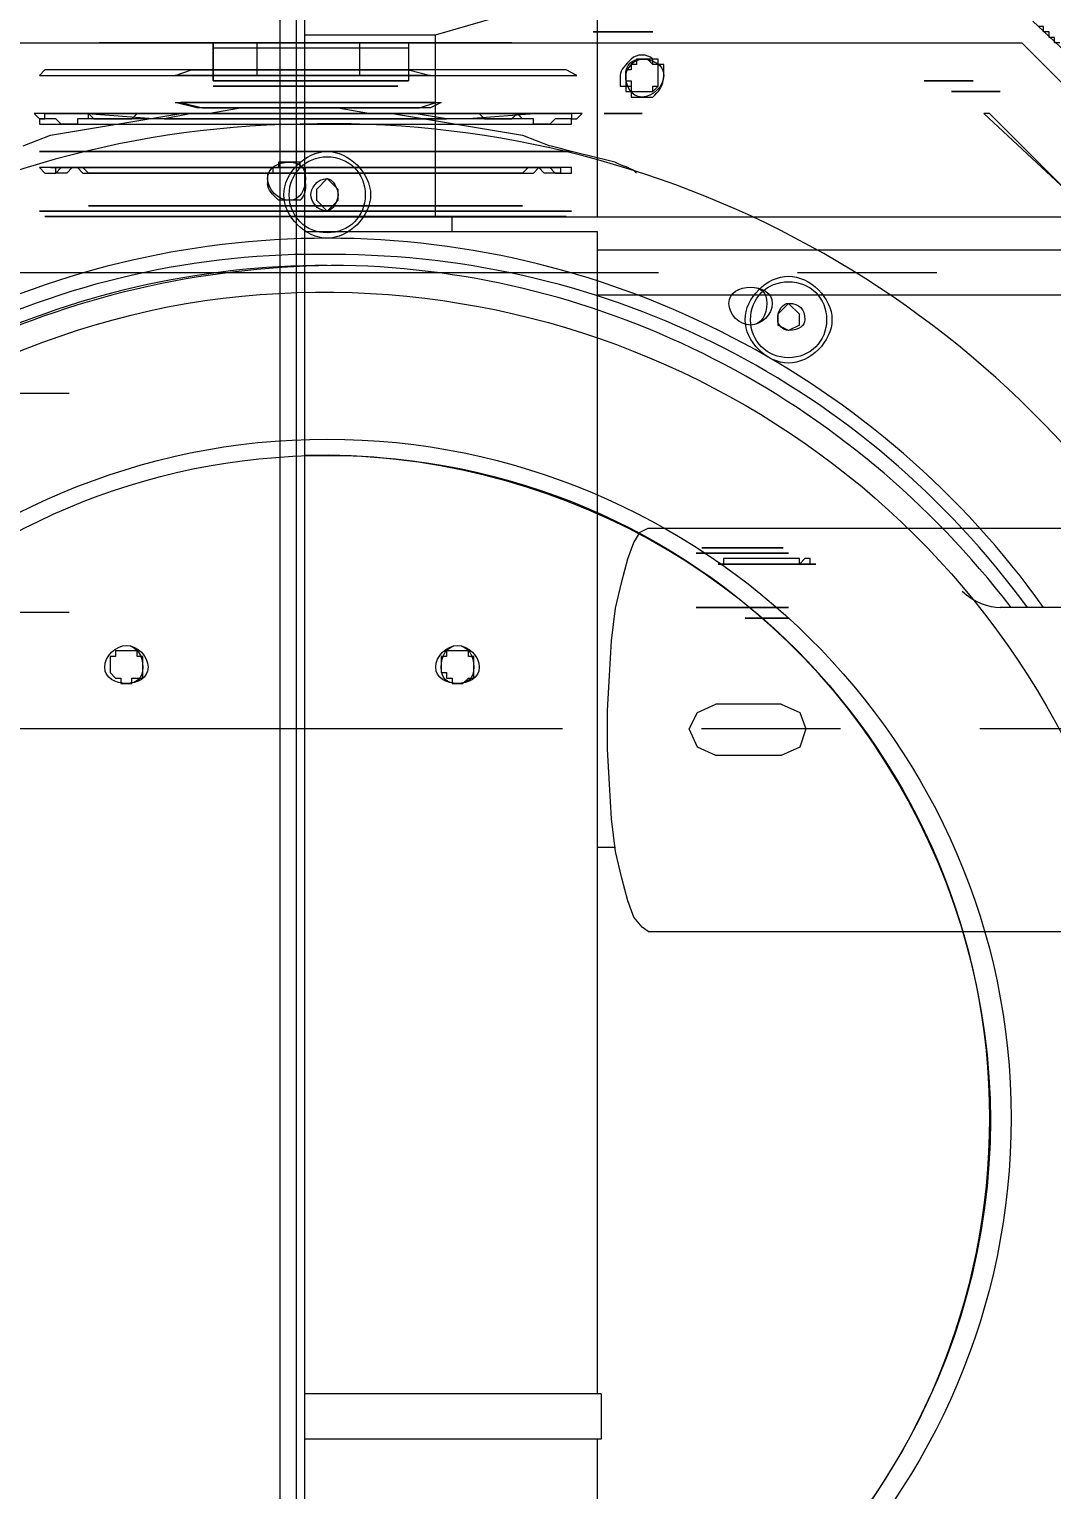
# Model space of a CAD drawing. Header units: millimetres. Extents: x 25083 to 52777, y 24772 to 45779.
# Drawn here: x 38604.1 to 38674.1, y 33762.9 to 33862.8 of the extents above; entities that cross this region are included whole.
import ezdxf

# ---------------------------------------------------------------- set-up
doc = ezdxf.new("R2010")
doc.units = ezdxf.units.MM
doc.layers.add('小车', color=7, linetype='Continuous')
doc.styles.get("Standard").update_dxf_attribs({"font": ''})
doc.styles.add('标准', font='', dxfattribs={"width": 0.667})
doc.styles.get('Standard').set_extended_font_data('SimSun')
doc.styles.get('标准').set_extended_font_data('FangSong_GB2312')
doc.dimstyles.new('ISO-25', dxfattribs={"dimtxt": 2.5, "dimasz": 2.5, "dimexe": 1.25, "dimexo": 0.625, "dimtad": 1, "dimtxsty": 'Standard', "dimcen": 2.5, "dimadec": 0, "dimazin": 0, "dimtfac": 1, "dimtmove": 0, "dimatfit": 3, "dimfxl": 1, "dimarcsym": 0})
doc.dimstyles.new('标准', dxfattribs={"dimtxt": 35, "dimasz": 4, "dimexe": 2, "dimexo": 0, "dimtad": 1, "dimdec": 1, "dimzin": 9, "dimdsep": 46, "dimtxsty": '标准', "dimcen": 0, "dimdle": 6, "dimazin": 2, "dimtfac": 1, "dimtdec": 1, "dimtmove": 0, "dimatfit": 3, "dimfxl": 1, "dimtolj": 1, "dimtzin": 0, "dimarcsym": 0})

# ---------------------------------------------------------------- blocks, each defined once
blk = doc.blocks.new('*D925')
at = {"color": 0, "lineweight": -2}
for p, q in [((29677.862, 34881.662), (29677.862, 32448.293)), ((40733.017, 34757.645), (40733.017, 32448.293)), ((29680.362, 32449.543), (40730.517, 32449.543))]:
    blk.add_line(p, q, dxfattribs=at)
at = {"color": 0}
for points in [[(29680.362, 32449.96), (29680.362, 32449.127), (29677.862, 32449.543)], [(40730.517, 32449.127), (40730.517, 32449.96), (40733.017, 32449.543)]]:
    blk.add_solid(points, dxfattribs=at)
at = {"layer": 'DEFPOINTS', "color": 0}
for p in [(29677.862, 34882.287), (40733.017, 34758.27), (40733.017, 32449.543)]:
    blk.add_point(p, dxfattribs=at)
at = {"color": 0, "insert": (35205.439, 32451.628), "char_height": 2.5, "attachment_point": 5}
blk.add_mtext('11055,15', dxfattribs=at)
blk = doc.blocks.new('zw$D2F4')
at = {"color": 7, "lineweight": 5}
for points in [[(675.502, 887.177), (676.245, 885.32), (677.73, 876.407), (677.73, 874.55), (678.102, 872.322), (678.102, 865.638), (677.73, 863.41), (677.73, 861.924), (676.245, 853.012), (675.502, 851.155)], [(682.558, 919.485), (682.558, 818.847)], [(670.674, 867.495), (670.674, 885.691), (670.674, 867.866)], [(671.046, 867.495), (671.046, 886.063), (671.046, 867.866)], [(674.017, 867.866), (674.017, 886.063), (673.645, 885.691), (673.645, 884.948), (674.017, 884.577), (674.017, 883.463), (673.645, 883.092), (673.645, 867.495)], [(673.645, 867.495), (673.645, 882.72), (674.017, 883.092), (674.017, 883.834), (673.645, 884.206), (673.645, 884.948), (674.017, 884.948), (674.017, 885.32), (674.017, 867.866)], [(675.131, 867.495), (675.131, 886.063), (675.131, 867.866)], [(675.131, 867.866), (675.131, 885.32), (675.131, 867.495)], [(677.359, 867.866), (677.359, 883.463), (676.987, 883.463), (676.987, 884.577), (677.359, 884.948), (677.359, 886.063), (676.987, 886.063), (676.987, 867.866)], [(680.701, 871.58), (680.701, 885.691), (680.33, 886.063), (680.33, 875.293), (680.33, 874.179), (680.33, 871.208)], [(677.73, 881.978), (677.73, 884.206), (677.73, 884.948)], [(677.73, 884.948), (677.73, 882.349), (677.73, 881.978)], [(677.73, 881.606), (677.73, 883.834), (677.73, 884.577)], [(677.73, 884.577), (677.73, 882.349), (677.73, 881.978), (677.73, 881.606)], [(670.674, 867.866), (670.674, 883.092), (670.674, 867.495)], [(677.359, 867.495), (677.359, 878.264), (677.73, 883.092), (677.73, 879.007), (677.73, 878.635), (677.73, 868.237)], [(671.417, 867.866), (671.417, 882.72), (671.417, 867.495)], [(677.359, 867.495), (677.359, 882.72), (677.73, 882.72), (677.359, 882.349), (677.359, 879.749), (677.73, 879.378), (677.73, 867.866)], [(639.852, 881.235), (639.48, 881.235), (639.109, 880.864), (639.109, 880.492), (638.737, 880.492), (638.737, 879.749), (639.109, 879.749), (639.109, 879.007), (639.852, 879.007)], [(639.852, 879.007), (640.594, 879.007), (640.594, 879.378), (640.966, 879.378), (640.966, 879.749), (640.966, 880.864), (640.594, 880.864), (640.594, 881.235), (639.852, 881.235)], [(682.558, 867.866), (682.558, 881.978), (682.558, 867.495)], [(677.73, 867.866), (677.73, 875.665), (677.359, 877.521), (677.359, 874.55), (677.359, 873.808), (677.359, 867.495)], [(678.102, 867.866), (678.102, 875.293), (678.473, 876.779), (678.473, 872.694), (678.473, 870.837), (678.473, 867.866)], [(678.473, 867.866), (678.473, 876.407), (678.102, 874.922), (678.102, 872.694), (678.102, 872.322), (678.102, 867.866)], [(680.33, 867.866), (680.33, 876.779), (680.701, 875.665), (680.701, 872.694), (680.701, 870.465), (680.701, 867.866)], [(682.558, 871.208), (682.558, 876.407), (682.558, 875.665), (682.558, 867.866)], [(679.587, 867.495), (679.587, 874.179), (679.587, 871.58), (679.587, 867.866)], [(679.958, 860.81), (679.958, 874.179)], [(679.958, 874.179), (682.186, 874.179)], [(682.558, 874.179), (679.958, 874.179)], [(679.958, 874.179), (679.958, 867.495)], [(682.186, 874.179), (682.558, 874.179)], [(682.186, 867.495), (682.186, 874.179)], [(682.558, 874.179), (682.558, 871.208)], [(679.587, 867.866), (679.587, 873.436), (679.587, 873.065), (679.587, 867.495)], [(680.33, 871.208), (680.33, 864.152)], [(682.558, 871.208), (680.33, 871.208)], [(680.701, 867.866), (680.701, 871.58)], [(672.903, 867.866), (674.017, 867.866), (674.017, 868.237), (674.388, 868.237), (674.388, 868.609), (674.388, 869.723), (674.017, 869.723), (674.017, 870.094), (673.645, 870.094), (673.645, 870.465), (672.903, 870.465)], [(677.73, 868.237), (677.73, 851.898), (677.359, 856.725), (677.359, 857.097), (677.359, 867.495)], [(670.674, 867.866), (670.674, 850.041), (670.674, 867.495)], [(670.674, 867.495), (670.674, 852.64), (670.674, 867.866)], [(671.046, 867.866), (671.046, 849.669), (671.046, 867.495)], [(671.046, 866.381), (671.788, 867.123)], [(671.417, 867.495), (671.417, 853.012), (671.417, 867.866)], [(672.531, 867.123), (671.788, 867.123)], [(672.531, 867.123), (673.274, 866.381)], [(673.645, 867.495), (673.645, 852.269), (674.017, 851.898), (674.017, 851.155), (673.645, 850.783), (673.645, 849.669), (674.017, 849.669), (674.017, 867.866)], [(674.017, 867.866), (674.017, 850.412), (673.645, 850.412), (673.645, 851.526), (674.017, 851.898), (674.017, 852.64), (673.645, 853.012), (673.645, 867.495)], [(675.131, 867.866), (675.131, 849.669), (675.131, 867.495)], [(675.131, 867.495), (675.131, 850.412), (675.131, 867.866)], [(676.987, 867.866), (676.987, 867.495)], [(676.987, 867.495), (676.987, 849.669), (677.359, 849.669), (677.359, 850.783), (676.987, 851.155), (676.987, 852.269), (677.359, 852.269), (677.359, 867.866)], [(677.73, 867.866), (677.73, 855.982), (677.359, 855.611), (677.359, 853.754), (677.73, 853.383), (677.359, 853.012), (677.359, 867.495)], [(677.359, 867.495), (677.359, 858.211), (677.73, 860.439), (677.73, 861.182), (677.73, 861.924), (677.73, 867.866)], [(677.73, 867.495), (677.73, 849.669), (677.359, 849.669), (677.359, 849.298), (677.73, 848.927), (677.73, 867.866)], [(677.73, 867.495), (677.73, 867.866)], [(678.473, 867.866), (678.473, 858.582), (678.102, 859.325), (678.102, 862.667), (678.102, 864.895), (678.102, 867.866)], [(678.102, 867.866), (678.102, 860.067), (678.473, 858.953), (678.473, 862.667), (678.473, 863.41), (678.473, 867.866)], [(679.587, 867.866), (679.587, 861.553), (679.587, 864.152), (679.587, 867.495)], [(679.587, 867.495), (679.587, 862.296), (679.587, 862.667), (679.587, 867.866)], [(679.958, 867.495), (679.958, 860.81)], [(680.33, 864.152), (680.33, 849.298), (680.701, 850.041), (680.701, 860.439), (680.701, 863.781), (680.701, 867.866)], [(680.701, 867.866), (680.701, 860.81), (680.33, 859.325), (680.33, 863.038), (680.33, 864.895), (680.33, 867.866)], [(682.186, 860.81), (682.186, 867.495)], [(682.558, 867.866), (682.558, 864.524)], [(682.558, 867.495), (682.558, 853.754), (682.558, 867.866)], [(671.788, 865.638), (671.046, 866.381)], [(673.274, 866.381), (672.531, 865.638)], [(671.788, 865.638), (672.531, 865.638)], [(680.33, 864.152), (682.558, 864.152)], [(682.558, 864.524), (682.558, 860.067), (682.558, 861.182), (682.558, 864.152)], [(682.558, 864.152), (682.558, 860.81)], [(682.186, 860.81), (679.958, 860.81)], [(682.558, 860.81), (679.958, 860.81)], [(682.558, 860.81), (682.186, 860.81)], [(639.852, 858.582), (639.48, 858.582), (639.48, 858.211), (639.109, 858.211), (639.109, 857.839), (638.737, 857.839), (638.737, 857.097), (639.109, 856.725), (639.109, 856.354), (639.852, 856.354)], [(639.852, 856.354), (640.594, 856.354), (640.594, 856.725), (640.966, 856.725), (640.966, 858.211), (640.594, 858.211), (640.594, 858.582), (639.852, 858.582)], [(677.73, 850.783), (677.73, 853.012), (677.73, 853.754)], [(677.73, 853.754), (677.73, 851.526), (677.73, 850.783)], [(677.73, 850.041), (677.73, 852.269), (677.73, 853.012)], [(677.73, 853.012), (677.73, 850.412), (677.73, 850.041)], [(683.301, 844.099), (683.301, 847.441), (683.301, 848.184)], [(683.301, 848.184), (683.301, 844.842), (683.301, 844.099)], [(677.73, 844.842), (677.73, 846.699), (677.73, 847.07), (677.73, 847.441)], [(677.73, 847.441), (677.73, 845.584), (677.73, 845.213), (677.73, 844.842)], [(683.301, 847.441), (683.301, 845.956), (683.301, 845.584), (683.301, 844.842)], [(683.301, 844.842), (683.301, 846.327), (683.301, 846.699), (683.301, 847.441)], [(680.33, 846.327), (679.587, 846.327), (679.587, 845.956), (679.216, 845.956), (679.216, 845.584), (678.844, 845.584)], [(679.587, 845.956), (679.587, 845.584), (679.216, 845.584), (679.216, 845.213)], [(680.33, 845.956), (679.958, 845.956), (679.958, 845.584), (679.216, 845.584), (679.216, 845.213), (679.216, 844.099), (679.587, 843.728), (680.33, 843.728)], [(679.216, 845.213), (679.216, 844.47)], [(679.216, 845.213), (679.216, 844.47)], [(680.33, 845.956), (679.587, 845.956)], [(680.33, 843.728), (681.072, 843.728), (681.072, 844.099), (681.444, 844.099), (681.444, 845.213), (681.072, 845.213), (681.072, 845.584), (680.701, 845.584), (680.701, 845.956), (680.33, 845.956)], [(679.216, 844.47), (679.216, 844.099), (679.587, 844.099), (679.587, 843.728), (679.958, 843.728), (680.33, 843.728)], [(680.33, 843.356), (681.072, 843.356), (681.072, 843.728), (681.444, 843.728), (681.444, 844.099)], [(680.33, 843.728), (680.701, 843.728)], [(680.701, 843.728), (681.072, 843.728), (681.072, 844.099)], [(643.937, 835.186), (643.937, 841.128)], [(643.937, 841.128), (643.937, 835.186)], [(643.937, 834.815), (643.937, 841.128)], [(643.937, 841.128), (643.937, 834.815)], [(647.65, 841.128), (647.65, 834.815)], [(647.65, 834.815), (647.65, 841.128)], [(648.021, 835.186), (648.021, 840.757)], [(648.021, 840.757), (648.021, 835.186)], [(643.937, 836.3), (643.937, 839.643)], [(643.937, 839.643), (643.937, 836.3)], [(646.907, 835.186), (646.907, 839.643), (646.907, 837.415)], [(647.279, 835.186), (647.279, 839.271), (646.907, 839.271), (646.907, 838.9), (646.907, 837.415)], [(643.194, 837.415), (643.194, 837.786)], [(643.194, 837.786), (643.194, 835.929), (643.194, 835.186)], [(643.194, 837.415), (643.194, 837.786)], [(643.194, 837.786), (643.194, 835.558), (643.194, 835.186)], [(643.194, 834.815), (643.194, 837.043), (643.194, 837.415)], [(643.194, 834.815), (643.194, 837.043), (643.194, 837.415)], [(646.907, 837.415), (646.907, 832.958), (646.907, 835.186)], [(646.907, 837.415), (646.907, 833.33), (647.279, 833.33), (647.279, 833.701), (646.907, 834.072), (647.279, 834.072), (647.279, 835.186)], [(643.194, 837.043), (643.194, 835.558)], [(643.194, 835.558), (643.194, 837.043)], [(643.194, 835.186), (643.194, 834.815)], [(643.194, 835.186), (643.194, 834.815)], [(662.876, 834.815), (663.247, 835.558)], [(663.99, 835.558), (663.247, 835.558)], [(663.99, 835.558), (664.733, 834.815)], [(663.247, 834.072), (662.876, 834.815)], [(664.733, 834.815), (663.99, 834.072)], [(663.247, 834.072), (663.99, 834.072)], [(679.958, 822.189), (679.958, 824.788), (679.958, 825.531)], [(679.958, 825.531), (679.958, 822.932), (679.958, 822.56), (679.958, 822.189)], [(679.958, 822.189), (679.958, 825.16)], [(679.958, 825.16), (679.958, 822.189)], [(679.216, 823.674), (679.216, 821.075), (679.216, 820.703), (679.216, 820.332)], [(679.216, 820.332), (679.216, 822.932), (679.216, 823.674)], [(679.216, 823.303), (679.216, 820.332)], [(679.216, 820.332), (679.216, 823.303)], [(677.73, 821.446), (672.531, 815.876)], [(677.73, 821.075), (677.73, 821.446)], [(672.531, 815.876), (677.73, 821.075)], [(682.558, 818.847), (666.961, 803.25)], [(684.043, 818.104), (678.473, 812.162)], [(682.558, 816.247), (682.558, 816.618), (682.929, 816.618), (682.929, 816.99), (683.301, 816.99), (683.301, 817.361), (683.672, 817.361), (683.672, 817.733)]]:
    blk.add_lwpolyline(points, dxfattribs=at)
blk.add_lwpolyline([(677.73, 867.866), (677.73, 886.434), (677.359, 886.063), (677.359, 885.691), (677.73, 885.691)], close=True, dxfattribs=at)
at = {"color": 7, "lineweight": 0}
blk.add_lwpolyline([(643.937, 811.419), (643.937, 820.332)], dxfattribs=at)
at = {"color": 7, "lineweight": 5}
for points in [[(676.987, 868.237), (676.616, 892.747), (662.876, 915.029), (640.966, 926.912)], [(552.954, 876.036), (557.781, 903.145), (581.177, 923.198), (609.029, 923.198)], [(609.029, 923.198), (636.509, 923.198), (659.905, 903.145), (664.733, 876.036)], [(669.189, 866.381), (669.189, 885.691), (659.905, 903.888), (643.937, 915.4)], [(668.075, 866.009), (668.446, 884.577), (659.534, 902.402), (644.679, 913.914)], [(667.332, 865.266), (667.332, 883.463), (659.534, 900.546), (645.422, 911.686)], [(667.332, 866.381), (667.332, 884.206), (659.162, 900.917), (645.422, 911.686)], [(589.718, 812.905), (563.723, 822.189), (548.497, 848.927), (552.954, 876.036)], [(664.733, 876.036), (669.189, 848.927), (653.963, 822.189), (627.968, 812.905)], [(671.788, 869.723), (672.16, 870.094), (672.531, 870.465), (672.903, 870.465)], [(671.788, 868.237), (671.788, 868.98), (671.788, 869.351), (671.788, 869.723)], [(643.937, 807.706), (665.104, 820.332), (677.73, 843.356), (676.987, 868.237)], [(672.903, 867.866), (672.531, 867.866), (672.16, 867.866), (671.788, 868.237)], [(563.352, 867.866), (562.98, 851.155), (571.521, 835.558), (585.633, 827.388)], [(632.053, 827.388), (646.165, 835.558), (654.706, 851.155), (654.335, 867.866)], [(643.937, 817.361), (659.534, 828.502), (669.189, 846.699), (669.189, 866.381)], [(643.937, 818.475), (659.162, 829.616), (668.075, 847.07), (668.075, 866.009)], [(643.937, 819.589), (658.42, 830.73), (666.961, 847.441), (667.332, 865.266)], [(674.388, 846.699), (674.759, 848.184), (675.131, 849.669), (675.502, 851.155)], [(673.645, 845.213), (674.017, 845.584), (674.017, 845.956), (674.388, 846.699)], [(681.444, 845.584), (681.072, 845.956), (680.701, 846.327), (680.33, 846.327)], [(678.844, 845.584), (678.844, 844.842), (678.844, 844.47), (678.844, 844.099)], [(681.072, 845.584), (681.072, 845.584), (680.701, 845.956), (680.33, 845.956)], [(681.444, 844.47), (681.444, 844.842), (681.444, 845.213), (681.072, 845.584)], [(681.444, 844.099), (681.815, 844.47), (681.815, 845.213), (681.444, 845.584)], [(681.072, 844.099), (681.072, 844.099), (681.072, 844.099), (681.444, 844.47)], [(681.444, 844.47), (681.444, 844.47), (681.444, 844.47), (681.444, 844.47)], [(678.844, 844.099), (679.216, 843.728), (679.587, 843.356), (680.33, 843.356)], [(643.937, 841.128), (643.937, 841.128), (643.937, 841.128), (643.937, 841.128)], [(643.937, 841.128), (643.937, 841.128), (643.937, 841.128), (643.937, 841.128)], [(643.937, 835.186), (643.937, 835.186), (643.937, 835.186), (643.937, 835.186)], [(643.937, 834.815), (643.937, 834.815), (643.937, 834.815), (643.937, 834.815)], [(585.633, 827.388), (600.116, 818.847), (617.57, 818.847), (632.053, 827.388)]]:
    blk.add_open_spline(points, degree=3, dxfattribs=at)
for points in [[(609.029, 913.172), (583.034, 913.172), (562.238, 892.004), (562.238, 866.381), (562.238, 840.757), (583.034, 819.589), (609.029, 819.589), (634.653, 819.589), (655.449, 840.757), (655.449, 866.381), (655.449, 892.004), (634.653, 913.172), (609.029, 913.172)], [(609.029, 911.686), (583.776, 911.686), (563.352, 891.633), (563.352, 866.381), (563.352, 841.128), (583.776, 821.075), (609.029, 821.075), (633.91, 821.075), (654.335, 841.128), (654.335, 866.381), (654.335, 891.633), (633.91, 911.686), (609.029, 911.686)], [(639.852, 881.606), (639.109, 881.606), (638.737, 880.864), (638.737, 880.121), (638.737, 879.378), (639.109, 878.635), (639.852, 878.635), (640.594, 878.635), (641.337, 879.378), (641.337, 880.121), (641.337, 880.864), (640.594, 881.606), (639.852, 881.606)], [(639.852, 881.606), (639.109, 881.606), (638.737, 880.864), (638.737, 880.121), (638.737, 879.378), (639.109, 879.007), (639.852, 879.007), (640.594, 879.007), (641.337, 879.378), (641.337, 880.121), (641.337, 880.864), (640.594, 881.606), (639.852, 881.606)], [(673.274, 870.465), (672.531, 870.465), (671.788, 869.723), (671.788, 868.98), (671.788, 868.237), (672.531, 867.866), (673.274, 867.866), (674.017, 867.866), (674.388, 868.237), (674.388, 868.98), (674.388, 869.723), (674.017, 870.465), (673.274, 870.465)], [(672.16, 869.351), (670.674, 869.351), (669.189, 867.866), (669.189, 866.381), (669.189, 864.895), (670.674, 863.41), (672.16, 863.41), (673.645, 863.41), (675.131, 864.895), (675.131, 866.381), (675.131, 867.866), (673.645, 869.351), (672.16, 869.351)], [(672.16, 868.98), (670.674, 868.98), (669.56, 867.866), (669.56, 866.381), (669.56, 864.895), (670.674, 863.781), (672.16, 863.781), (673.645, 863.781), (674.759, 864.895), (674.759, 866.381), (674.759, 867.866), (673.645, 868.98), (672.16, 868.98)], [(672.16, 867.495), (671.788, 867.495), (671.046, 867.123), (671.046, 866.381), (671.046, 866.009), (671.788, 865.638), (672.16, 865.638), (672.531, 865.638), (673.274, 866.009), (673.274, 866.381), (673.274, 867.123), (672.531, 867.495), (672.16, 867.495)], [(639.852, 858.953), (639.109, 858.953), (638.737, 858.211), (638.737, 857.468), (638.737, 856.725), (639.109, 856.354), (639.852, 856.354), (640.594, 856.354), (641.337, 856.725), (641.337, 857.468), (641.337, 858.211), (640.594, 858.953), (639.852, 858.953)], [(639.852, 858.582), (639.109, 858.582), (638.737, 858.211), (638.737, 857.468), (638.737, 856.725), (639.109, 855.982), (639.852, 855.982), (640.594, 855.982), (641.337, 856.725), (641.337, 857.468), (641.337, 858.211), (640.594, 858.582), (639.852, 858.582)], [(680.33, 845.956), (679.587, 845.956), (678.844, 845.584), (678.844, 844.842), (678.844, 844.099), (679.587, 843.356), (680.33, 843.356), (681.072, 843.356), (681.444, 844.099), (681.444, 844.842), (681.444, 845.584), (681.072, 845.956), (680.33, 845.956)], [(680.33, 845.956), (679.587, 845.956), (678.844, 845.584), (678.844, 844.842), (678.844, 844.099), (679.587, 843.356), (680.33, 843.356), (681.072, 843.356), (681.444, 844.099), (681.444, 844.842), (681.444, 845.584), (681.072, 845.956), (680.33, 845.956)], [(664.733, 838.9), (663.99, 838.9), (663.247, 838.157), (663.247, 837.415), (663.247, 836.672), (663.99, 835.929), (664.733, 835.929), (665.475, 835.929), (665.847, 836.672), (665.847, 837.415), (665.847, 838.157), (665.475, 838.9), (664.733, 838.9)], [(664.733, 838.9), (663.99, 838.9), (663.247, 838.157), (663.247, 837.415), (663.247, 836.672), (663.99, 836.3), (664.733, 836.3), (665.475, 836.3), (665.847, 836.672), (665.847, 837.415), (665.847, 838.157), (665.475, 838.9), (664.733, 838.9)], [(663.619, 837.786), (662.133, 837.786), (660.648, 836.3), (660.648, 834.815), (660.648, 833.33), (662.133, 831.844), (663.619, 831.844), (665.104, 831.844), (666.589, 833.33), (666.589, 834.815), (666.589, 836.3), (665.104, 837.786), (663.619, 837.786)], [(663.619, 837.415), (662.133, 837.415), (661.019, 836.3), (661.019, 834.815), (661.019, 833.33), (662.133, 832.216), (663.619, 832.216), (665.104, 832.216), (666.218, 833.33), (666.218, 834.815), (666.218, 836.3), (665.104, 837.415), (663.619, 837.415)], [(663.619, 835.558), (663.247, 835.558), (662.876, 835.186), (662.876, 834.815), (662.876, 834.072), (663.247, 833.701), (663.619, 833.701), (664.361, 833.701), (664.733, 834.072), (664.733, 834.815), (664.733, 835.186), (664.361, 835.558), (663.619, 835.558)]]:
    blk.add_open_spline(points, degree=3, knots=[0, 0, 0, 0, 1, 1, 1, 2, 2, 2, 3, 3, 3, 4, 4, 4, 4], dxfattribs=at)
at = {"color": 7, "lineweight": 0}
blk.add_open_spline([(645.051, 822.932), (644.308, 822.189), (643.937, 821.075), (643.937, 820.332)], degree=3, dxfattribs=at)
blk = doc.blocks.new('*D468')
at = {"layer": 'DEFPOINTS', "color": 0}
for p in [(36394.726, 116814.498), (36374.449, 116811.675), (36378.59, 116781.931)]:
    blk.add_point(p, dxfattribs=at)
at = {"layer": '小车', "color": 0, "lineweight": -2}
for p, q in [((36394.726, 116814.498), (36388.79, 116857.133)), ((36374.449, 116811.675), (36396.706, 116814.773)), ((36398.315, 116788.715), (36395.277, 116810.536)), ((36378.59, 116781.931), (36400.847, 116785.029))]:
    blk.add_line(p, q, dxfattribs=at)
at = {"layer": '小车', "color": 0}
for points in [[(36395.937, 116810.628), (36394.617, 116810.444), (36394.726, 116814.498)], [(36398.975, 116788.807), (36397.654, 116788.623), (36398.866, 116784.754)]]:
    blk.add_solid(points, dxfattribs=at)
at = {"layer": '小车', "color": 0, "insert": (36409.434, 116840.295), "char_height": 35, "attachment_point": 5, "rotation": 277.92543, "style": '标准'}
blk.add_mtext('\\A1;30', dxfattribs=at)
blk = doc.blocks.new('A$C1A4175F5')
at = {"layer": '小车', "color": 7, "lineweight": 0}
for points in [[(971.501, 773.421), (971.501, 232.516)], [(972.06, 232.376), (972.06, 773.561)], [(973.18, 314.128), (973.18, 691.809)], [(962.541, 658.072), (951.483, 661.292)], [(951.483, 661.292), (951.483, 645.614)], [(962.541, 645.614), (962.541, 658.072)], [(971.501, 658.072), (962.541, 658.072)], [(873.231, 645.614), (951.483, 645.614)], [(951.483, 645.614), (962.541, 645.614)], [(961.422, 645.614), (961.422, 644.634)], [(962.541, 645.614), (971.501, 645.614)], [(951.483, 644.634), (951.483, 565.122)], [(971.501, 644.634), (951.483, 644.634)], [(951.483, 643.374), (848.593, 643.374)], [(951.483, 640.294), (839.634, 640.294)], [(947.983, 624.336), (838.934, 624.336)], [(947.983, 596.759), (948.403, 597.039), (948.963, 597.739), (949.383, 598.859), (949.803, 600.398), (950.223, 602.218), (950.503, 604.458), (950.643, 606.838), (950.783, 609.217), (950.783, 611.877), (950.643, 614.257), (950.503, 616.637), (950.223, 618.876), (949.803, 620.696), (949.383, 622.236), (948.963, 623.356), (948.543, 624.056), (947.983, 624.336)], [(938.884, 612.297), (937.624, 611.737), (937.204, 610.617), (937.624, 609.357), (938.884, 608.798)], [(938.884, 612.297), (943.363, 612.297)], [(943.363, 608.798), (944.623, 609.357), (945.183, 610.617), (944.623, 611.737), (943.363, 612.297)], [(938.884, 608.798), (943.363, 608.798)], [(950.223, 602.498), (951.483, 602.498)], [(947.983, 596.759), (838.934, 596.759)], [(951.203, 565.122), (951.203, 562.042)], [(951.203, 565.122), (971.501, 565.122)], [(951.203, 562.042), (971.501, 562.042)], [(951.483, 562.042), (951.483, 537.545)]]:
    blk.add_lwpolyline(points, dxfattribs=at)
at = {"layer": '小车', "color": 1, "lineweight": 0}
for points in [[(971.501, 676.411), (971.501, 629.655)], [(937.764, 641.834), (928.245, 641.834)], [(994.878, 641.834), (947.283, 641.834)], [(1005.517, 633.575), (987.599, 633.575)], [(971.501, 620.136), (971.501, 610.617)], [(1005.517, 618.597), (987.599, 618.597)], [(877.71, 610.617), (925.305, 610.617)], [(934.824, 610.617), (944.343, 610.617)], [(953.862, 610.617), (1006.777, 610.617)], [(971.501, 601.098), (971.501, 553.503)]]:
    blk.add_lwpolyline(points, dxfattribs=at)
at = {"layer": '小车'}
dim = blk.add_aligned_dim(p1=(410.909, 592.677), p2=(406.768, 622.421), distance=-20.472, dimstyle='标准', dxfattribs=at)
dim.commit()
dim.dimension.update_dxf_attribs({"geometry": '*D468', "text_midpoint": (441.753, 651.042), "insert": (-35967.681, -116189.253)})
blk = doc.blocks.new('zw$50CE')
blk.add_blockref('zw$D2F4', (22.01, 103.569))
at = {"layer": '小车', "ltscale": 10, "xscale": -1, "rotation": 270}
blk.add_blockref('A$C1A4175F5', (47.032, 0), dxfattribs=at)

msp = doc.modelspace()

# ---------------------------------------------------------------- block references
at = {"rotation": 90}
msp.add_blockref('zw$50CE', (39594.481, 33157.316), dxfattribs=at)

# ---------------------------------------------------------------- dimensions: what is measured, and where the dimension line sits
dim = msp.add_linear_dim(base=(40733.0166, 32449.5434), p1=(29677.8617, 34882.2868), p2=(40733.0166, 34758.2702), dimstyle='ISO-25')
dim.commit()
dim.dimension.update_dxf_attribs({"geometry": '*D925', "text_midpoint": (35205.4391, 32449.5434), "dimtype": 160})

doc.saveas('drawing.dxf')
